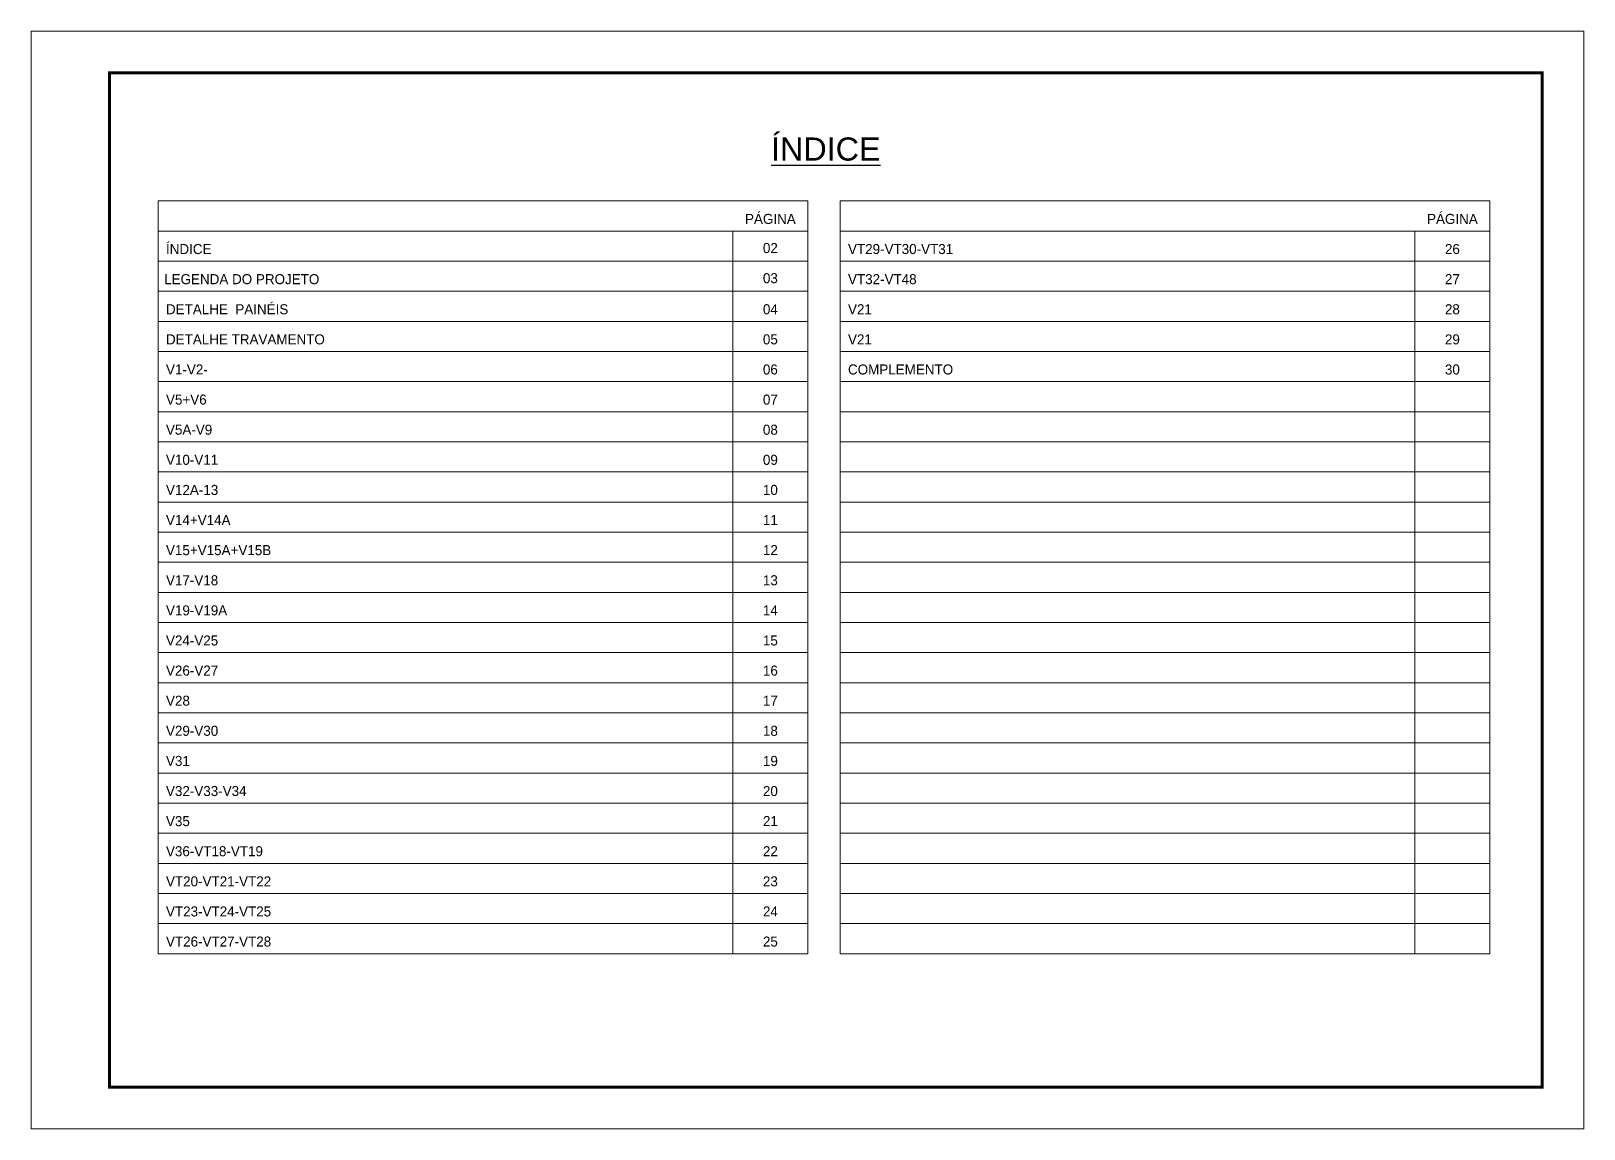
# Model space of a CAD drawing. Extents: x 137137 to 143418, y 10464 to 34486.
# Drawn here: x 138736 to 140221, y 33436 to 34486 of the extents above; entities that cross this region are included whole.
import ezdxf
from ezdxf.enums import TextEntityAlignment as Align

# ---------------------------------------------------------------- set-up
doc = ezdxf.new("R2010")
doc.units = 0
doc.layers.add('CARIMBO', color=255, linetype='Continuous', lineweight=9)
doc.layers.add('Folhas', color=255, linetype='Continuous', lineweight=9)
doc.styles.add('ARIAL', font='arial.ttf')
doc.styles.add('Tecnologia', font='')
doc.styles.get('Tecnologia').set_extended_font_data('Forgotten Futurist')

msp = doc.modelspace()

# ---------------------------------------------------------------- linework, layer by layer
at = {"layer": 'CARIMBO'}
for p, q in [((138857.32, 34323.29), (139478.7, 34323.29)), ((138857.32, 34323.29), (139478.7, 34323.29)), ((138857.32, 34323.29), (138857.32, 33603.38)), ((139478.7, 34323.29), (139478.7, 33603.38)), ((139509.52, 34323.29), (140130.91, 34323.29)), ((139509.52, 34323.29), (140130.91, 34323.29)), ((139509.52, 34323.29), (139509.52, 33603.38)), ((140130.91, 34323.29), (140130.91, 33603.38)), ((138857.32, 34294.49), (139478.7, 34294.49)), ((138857.32, 34294.49), (139478.7, 34294.49)), ((138857.32, 34294.49), (139478.7, 34294.49)), ((139406.88, 34294.49), (139406.88, 33603.38)), ((139509.52, 34294.49), (140130.91, 34294.49)), ((139509.52, 34294.49), (140130.91, 34294.49)), ((139509.52, 34294.49), (140130.91, 34294.49)), ((140059.09, 34294.49), (140059.09, 33603.38)), ((138857.32, 34265.69), (139478.7, 34265.69)), ((139509.52, 34265.69), (140130.91, 34265.69)), ((138857.32, 34236.9), (139478.7, 34236.9)), ((139509.52, 34236.9), (140130.91, 34236.9)), ((138857.32, 34208.1), (139478.7, 34208.1)), ((138857.32, 34208.1), (139478.7, 34208.1)), ((139509.52, 34208.1), (140130.91, 34208.1)), ((139509.52, 34208.1), (140130.91, 34208.1)), ((138857.32, 34179.3), (139478.7, 34179.3)), ((138857.32, 34179.3), (139478.7, 34179.3)), ((138857.32, 34179.3), (139478.7, 34179.3)), ((139509.52, 34179.3), (140130.91, 34179.3)), ((139509.52, 34179.3), (140130.91, 34179.3)), ((139509.52, 34179.3), (140130.91, 34179.3)), ((138857.32, 34150.51), (139478.7, 34150.51)), ((139509.52, 34150.51), (140130.91, 34150.51)), ((138857.32, 34121.71), (139478.7, 34121.71)), ((139509.52, 34121.71), (140130.91, 34121.71)), ((138857.32, 34092.92), (139478.7, 34092.92)), ((139509.52, 34092.92), (140130.91, 34092.92)), ((138857.32, 34064.12), (139478.7, 34064.12)), ((139509.52, 34064.12), (140130.91, 34064.12)), ((138857.32, 34035.32), (139478.7, 34035.32)), ((139509.52, 34035.32), (140130.91, 34035.32)), ((138857.32, 34006.53), (139478.7, 34006.53)), ((139509.52, 34006.53), (140130.91, 34006.53)), ((138857.32, 33977.73), (139478.7, 33977.73)), ((139509.52, 33977.73), (140130.91, 33977.73)), ((138857.32, 33948.94), (139478.7, 33948.94)), ((139509.52, 33948.94), (140130.91, 33948.94)), ((138857.32, 33920.14), (139478.7, 33920.14)), ((139509.52, 33920.14), (140130.91, 33920.14)), ((138857.32, 33891.34), (139478.7, 33891.34)), ((139509.52, 33891.34), (140130.91, 33891.34)), ((138857.32, 33862.55), (139478.7, 33862.55)), ((139509.52, 33862.55), (140130.91, 33862.55)), ((138857.32, 33833.75), (139478.7, 33833.75)), ((139509.52, 33833.75), (140130.91, 33833.75)), ((138857.32, 33804.95), (139478.7, 33804.95)), ((139509.52, 33804.95), (140130.91, 33804.95)), ((138857.32, 33776.16), (139478.7, 33776.16)), ((139509.52, 33776.16), (140130.91, 33776.16)), ((138857.32, 33747.36), (139478.7, 33747.36)), ((139509.52, 33747.36), (140130.91, 33747.36)), ((138857.32, 33718.57), (139478.7, 33718.57)), ((139509.52, 33718.57), (140130.91, 33718.57)), ((138857.32, 33689.77), (139478.7, 33689.77)), ((139509.52, 33689.77), (140130.91, 33689.77)), ((138857.32, 33660.97), (139478.7, 33660.97)), ((138857.32, 33660.97), (139478.7, 33660.97)), ((139509.52, 33660.97), (140130.91, 33660.97)), ((139509.52, 33660.97), (140130.91, 33660.97)), ((138857.32, 33632.18), (139478.7, 33632.18)), ((139509.52, 33632.18), (140130.91, 33632.18)), ((138857.32, 33603.38), (139478.7, 33603.38)), ((139509.52, 33603.38), (140130.91, 33603.38))]:
    msp.add_line(p, q, dxfattribs=at)
at = {"layer": 'Folhas'}
msp.add_lwpolyline([(138735.79, 33435.78), (140220.79, 33435.78), (140220.79, 34485.78), (138735.79, 34485.78)], close=True, dxfattribs=at)
at = {"layer": 'Folhas', "color": 30, "const_width": 3}
msp.add_lwpolyline([(138810.79, 33475.78), (140180.79, 33475.78), (140180.79, 34445.78), (138810.79, 34445.78)], close=True, dxfattribs=at)

# ---------------------------------------------------------------- texts
at = {"color": 0, "linetype": 'Continuous', "ltscale": 5, "style": 'ARIAL'}
msp.add_text('%%UÍNDICE', height=22.118, dxfattribs=at).set_placement((139495.79, 34361.9), align=Align.CENTER)
at = {"layer": 'CARIMBO', "style": 'Tecnologia'}
for s, p in [('PÁGINA', (139442.79, 34301.3)), ('PÁGINA', (140095, 34301.3)), ('02', (139442.79, 34273.47)), ('26', (140095, 34272.5)), ('03', (139442.79, 34244.67)), ('27', (140095, 34243.7)), ('04', (139442.79, 34214.91)), ('28', (140095, 34214.91)), ('05', (139442.79, 34186.11)), ('29', (140095, 34186.11)), ('06', (139442.79, 34157.32)), ('30', (140095, 34157.32)), ('07', (139442.79, 34128.52)), ('08', (139442.79, 34099.72)), ('09', (139442.79, 34070.93)), ('10', (139442.79, 34042.13)), ('11', (139442.79, 34013.33)), ('12', (139442.79, 33984.54)), ('13', (139442.79, 33955.74)), ('14', (139442.79, 33926.95)), ('15', (139442.79, 33898.15)), ('16', (139442.79, 33869.35)), ('17', (139442.79, 33840.56)), ('18', (139442.79, 33811.76)), ('19', (139442.79, 33782.96)), ('20', (139442.79, 33754.17)), ('21', (139442.79, 33725.37)), ('22', (139442.79, 33696.58)), ('23', (139442.79, 33667.78)), ('24', (139442.79, 33638.98)), ('25', (139442.79, 33610.19))]:
    msp.add_text(s, height=9.599, dxfattribs=at).set_placement(p, align=Align.CENTER)
for s, height, p in [('ÍNDICE', 9.599, (138864.82, 34272.5)), ('VT29-VT30-VT31', 9.5987, (139517.02, 34272.5)), ('LEGENDA DO PROJETO', 9.5987, (138863.11, 34243.7)), ('VT32-VT48', 9.599, (139517.02, 34243.7)), ('DETALHE  PAINÉIS', 9.5987, (138864.82, 34214.91)), ('V21', 9.599, (139517.02, 34214.91)), ('DETALHE TRAVAMENTO', 9.5987, (138864.82, 34186.11)), ('V21', 9.599, (139517.02, 34186.11)), ('V1-V2-', 9.599, (138864.82, 34157.32)), ('COMPLEMENTO', 9.5987, (139517.02, 34157.32)), ('V5+V6', 9.599, (138864.82, 34128.52)), ('V5A-V9', 9.599, (138864.82, 34099.72)), ('V10-V11', 9.599, (138864.82, 34070.93)), ('V12A-13', 9.599, (138864.82, 34042.13)), ('V14+V14A', 9.599, (138864.82, 34013.33)), ('V15+V15A+V15B', 9.5987, (138864.82, 33984.54)), ('V17-V18', 9.599, (138864.82, 33955.74)), ('V19-V19A', 9.599, (138864.82, 33926.95)), ('V24-V25 ', 9.599, (138864.82, 33898.15)), ('V26-V27', 9.599, (138864.82, 33869.35)), ('V28', 9.599, (138864.82, 33840.56)), ('V29-V30', 9.599, (138864.82, 33811.76)), ('V31', 9.599, (138864.82, 33782.96)), ('V32-V33-V34', 9.5987, (138864.82, 33754.17)), ('V35', 9.599, (138864.82, 33725.37)), ('V36-VT18-VT19', 9.5987, (138864.82, 33696.58)), ('VT20-VT21-VT22', 9.5987, (138864.82, 33667.78)), ('VT23-VT24-VT25', 9.5987, (138864.82, 33638.98)), ('VT26-VT27-VT28', 9.5987, (138864.82, 33610.19))]:
    msp.add_text(s, height=height, dxfattribs=at).set_placement(p)

doc.saveas('drawing.dxf')
